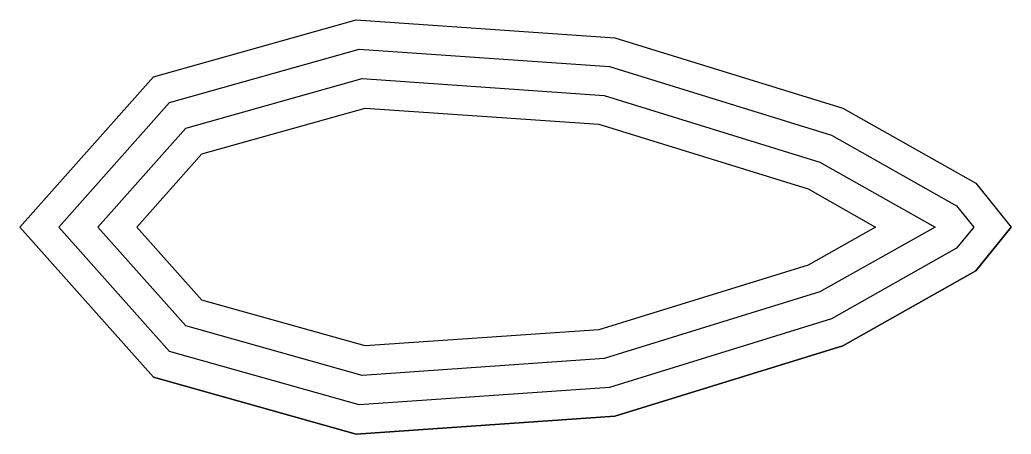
# Model space of a CAD drawing. Header units: millimetres. Extents: x 100 to 270, y 114 to 186.
import ezdxf

# ---------------------------------------------------------------- set-up
doc = ezdxf.new("R2010")
doc.units = ezdxf.units.MM

msp = doc.modelspace()

# ---------------------------------------------------------------- linework, layer by layer
at = {"extrusion": (0, -4.440892098500625e-16, -1)}
msp.add_lwpolyline([(-270, 150), (-263.9265089805158, 142.4576607811396), (-241.1544433027105, 129.6210702964528), (-202.0332015480022, 117.5138315992657), (-157.6568669530589, 114.4505539524373), (-122.9148700560168, 124.2238674869441), (-100, 150), (-122.9148700560168, 175.7761325130559), (-157.6568669530589, 185.5494460475627), (-202.0332015480022, 182.4861684007343), (-241.1544433027105, 170.3789297035472), (-263.9265089805158, 157.5423392188604)], close=True, dxfattribs=at)
for points, elevation in [([(-263.5804354942493, 149.9999999999999), (-260.6345517704768, 146.341666716435), (-239.1651804510786, 134.2394037294017), (-201.1096355337517, 122.4619768022477), (-158.1768607503941, 119.4983474148588), (-125.678675409879, 128.6404515828091), (-106.6901294677283, 149.9999999999999), (-125.678675409879, 171.3595484171908), (-158.176860750394, 180.5016525851411), (-201.1096355337518, 177.5380231977522), (-239.1651804510785, 165.7605962705983), (-260.6345517704768, 153.6583332835649)], -100), ([(-256.9422520821901, 149.9999999999999), (-237.1759175994466, 138.8577371623505), (-200.1860695195013, 127.4101220052297), (-158.6968545477293, 124.5461408772803), (-128.4424807637412, 133.0570356786741), (-113.3802589354566, 149.9999999999999), (-128.4424807637413, 166.9429643213257), (-158.6968545477292, 175.4538591227195), (-200.1860695195014, 172.5898779947701), (-237.1759175994465, 161.1422628376494)], -200), ([(-246.7600822134982, 149.9999999999999), (-235.1866547478147, 143.4760705952994), (-199.2625035052509, 132.3582672082118), (-159.2168483450644, 129.5939343397018), (-131.2062861176034, 137.4736197745392), (-120.0703884031849, 149.9999999999999), (-131.2062861176035, 162.5263802254606), (-159.2168483450644, 170.406065660298), (-199.2625035052509, 167.641732791788), (-235.1866547478146, 156.5239294047005)], -250)]:
    msp.add_lwpolyline(points, close=True, dxfattribs=dict(at, elevation=elevation))
msp.add_lwpolyline([(100, 150), (122.9148700560168, 124.2238674869441), (157.6568669530589, 114.4505539524373), (202.0332015480022, 117.5138315992657), (241.1544433027105, 129.6210702964528), (263.9265089805158, 142.4576607811396), (270, 150)])

doc.saveas('drawing.dxf')
